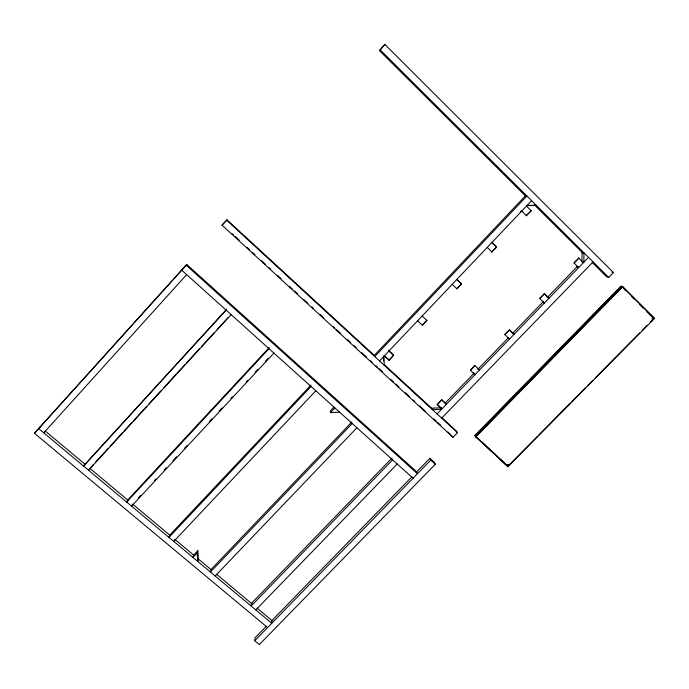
<?xml version="1.0" encoding="UTF-8"?>
<svg xmlns="http://www.w3.org/2000/svg" width="689" height="689" viewBox="0 0 689 689"><rect width="100%" height="100%" fill="white"/><g stroke="black" fill="none" stroke-linecap="round" stroke-linejoin="round"><path stroke-width="1.03" d="M652.199 320.79L652.345 316.225M416.38 472.189L429.893 458.323L434.423 462.431L435.31 464.257L259.34 644.577L254.732 640.761L254.99 637.902L266.255 626.335M197.183 553.034L197.812 550.666L193.635 555.076L192.98 557.47L197.183 553.034L197.752 561.457L198.38 559.037L197.812 550.666M132.271 504.77L131.565 506.174L273.903 353.078M525.853 196.374L379.484 50.659L384.867 44.423L613.443 272.62L608.714 277.46L606.656 276.814L592.17 262.397M384.867 44.423L379.484 50.659M267.582 627.567L34.45 433.26L186.771 264.49L416.707 471.853L417.482 473.731L186.021 265.067M441.399 417.224L456.437 431.064L457.47 432.692L453 437.282L222.004 225.148L227.017 219.843L374.161 355.317M172.25 280.604L34.45 433.26M173.688 279.011L186.771 264.49M227.017 219.843L222.004 225.148M186.659 274.601L43.795 432.856L45.448 431.193M226.621 309.258L83.515 466.031L226.147 310.128M93.515 464.369L88.536 470.225L231.142 314.615M95.693 461.992L108.052 448.513M110.231 446.136L122.582 432.658M124.037 431.073L132.03 422.348M133.485 420.764L146.559 406.484M148.738 404.107L161.097 390.629M163.999 387.459L175.626 374.773M177.082 373.188L185.074 364.464M186.521 362.879L199.603 348.6M201.782 346.222L214.141 332.744M217.044 329.575L227.947 317.681M269.192 347.566L127.741 499.981L126.647 502.057L269.011 348.677M138.489 497.768L140.685 495.4M154.612 480.422L156.076 478.846M164.137 470.174L166.333 467.814M172.93 460.717L176.591 456.773M184.652 448.1L186.857 445.74M209.568 421.298L211.764 418.938M219.093 411.057L222.03 407.905M230.824 398.44L232.288 396.864M246.206 381.887L247.678 380.311M254.999 372.43L257.936 369.278M265.265 361.389L268.193 358.237M310.937 385.117L169.761 535.112L168.943 537.394L311.032 386.469M173.774 541.425L315.82 390.784M333.915 407.225L330.255 411.083L330.47 412.599L339.634 412.203M330.47 412.599L334.897 407.94M379.51 360.933L531.607 200.671M393.565 355.317L389.113 360.149L393.565 355.317L388.682 350.279M461.544 283.954L456.833 288.751L461.544 283.954L456.841 279.45M496.623 247.058L491.834 251.933L496.623 247.058L491.929 242.476M422.34 325.199L426.827 320.325L422.34 325.199L417.62 320.773M531.15 210.731L526.284 215.691L531.15 210.731L526.465 206.08M351.864 421.944L210.98 569.57L210.438 572.051L352.225 423.52M215.175 576.004L356.919 427.748M440.986 407.406L441.925 408.896L437.248 404.521L441.735 399.87L445.955 403.78M474.893 365.558L470.441 370.363L474.893 365.558L479.587 369.984L478.011 368.382M508.103 338.023L507.724 337.662L509.498 339.066L504.804 334.596L509.404 329.842L514.097 334.311L509.404 329.842M543.871 302.574L542.372 301.834L544.388 303.014L539.676 298.501L544.336 293.678L549.038 298.199M574.006 262.974L578.872 258.134L574.006 262.974L578.717 267.539L576.469 266.574L578.183 267.108M437.317 404.641L441.735 399.87M509.515 329.919L504.804 334.596M544.474 293.747L539.676 298.501M391.998 458.056L251.425 603.383L251.141 606.053L392.618 459.856M445.103 403.16L474.144 373.128M477.873 369.278L508.404 337.713M512.134 333.864L543.414 301.524M547.135 297.674L576.926 266.867M437.067 413.917L588.544 257.376M255.791 609.937L397.226 463.998M441.666 418.145L593.091 261.906M271.509 620.944L411.876 476.814M254.732 640.761L430.746 460.114L429.893 458.323M474.799 435.551L620.927 286.116L622.761 286.719L654.55 318.413L507.939 466.668L474.799 435.551L480.259 440.598M621.263 286.228L474.979 435.81L478.898 439.436M475.78 436.972L622.761 286.719M508.465 465.626L530.16 443.69M530.539 443.311L537.653 436.12M538.789 434.974L570.346 403.056M571.896 401.489L585.297 387.933M587.743 385.452L592.798 380.354M595.296 377.822L597.561 375.531M598.043 375.04L639.84 332.778M642.139 330.444L647.341 325.191M650.407 322.09L654.18 318.275L622.425 286.607L475.599 436.705L507.724 466.384M40.367 426.939L38.67 428.575L271.767 623.278L271.922 620.522L257.092 608.12M182.335 269.408L181.56 270.019L413.073 478.252M505.709 464.619L510.17 464.412M526.353 205.451L536.283 205.331L526.861 205.667M520.608 211.239L521.995 211.437M612.047 272.207L613.443 272.62M618.136 289.423L619.29 289.819M652.914 317.784L654.55 318.413M584.754 323.554L585.779 324.071M581.671 326.715L582.687 327.232M548.702 360.416L549.598 361.062M545.662 363.534L546.541 364.188M45.31 431.073L84.859 464.136M89.811 468.27L128.542 500.653M132.658 504.098L170.562 535.784M174.687 539.229L193.635 555.076M197.76 558.521L210.946 569.545M216.708 574.359L252.148 603.986M430.746 460.114L435.31 464.257M232.004 233.554L233.588 235.009M235.173 236.465L239.126 240.099M247.041 247.368L249.418 249.547M252.579 252.458L254.956 254.637M261.286 260.451L265.239 264.085M269.201 267.72L270.786 269.175M277.9 275.712L281.069 278.623M289.776 286.615L292.145 288.794M294.522 290.982L297.682 293.884M304.013 299.698L307.974 303.332M311.928 306.967L313.512 308.422M319.842 314.236L323.796 317.87M333.295 326.595L334.88 328.05M336.465 329.506L340.418 333.14M347.54 339.677L350.701 342.588M353.87 345.49L356.239 347.678M361.785 352.759L366.531 357.126M370.484 360.76L372.069 362.207M376.022 365.842L377.606 367.297M379.191 368.753L382.361 371.664M391.059 379.656L393.436 381.835M395.805 384.014L398.974 386.925M405.304 392.739L409.257 396.373M413.219 400.008L414.804 401.463M419.549 405.821L425.087 410.911M433.794 418.903L436.163 421.091M437.748 422.538L440.917 425.449M448.039 431.986L453 437.282M384.729 356.058L389.061 360.054M437.248 404.521L441.468 408.413M384.384 355.791L389.113 360.149M384.445 364.782L432.701 409.214M226.535 220.118L457.47 432.692M445.447 402.798L445.068 402.445L446.42 404.254L441.813 399.99M388.889 351.037L393.617 355.412M481.818 442.037L485.719 445.645M488.837 448.53L497.424 456.454M500.541 459.339L503.668 462.224M482.007 442.304L496.063 455.291M497.716 456.824L507.939 466.668M470.346 370.26L475.04 374.678L473.498 373.05L474.557 374.213M422.185 315.958L426.896 320.402M452.217 284.316L456.928 288.812M457.143 279.768L461.449 283.894M487.252 247.403L491.946 251.976M492.204 242.821L496.511 247.015M544.336 293.678L548.522 297.769M578.717 258.091L583.437 262.664M521.728 211.075L526.413 215.709M623.519 288.476L625.793 290.741M631.813 296.744L634.104 299.026M639.392 304.297L643.113 308.017M646.945 311.833L651.406 316.277M380.07 49.754L608.714 277.46M534.233 204.719L583.023 253.294M513.107 396.821L513.865 397.587M510.101 399.896L510.85 400.671M477.951 432.778L478.579 433.657M384.006 356.187L384.238 365.282M383.463 356.032L383.584 361.053M582.084 252.355L581.921 261.708L583.824 262.259L583.988 252.837L582.084 252.355M525.362 195.883L374.256 355.403L374.764 356.566L526.913 195.995L525.362 195.883M440.615 407.793L431.581 408.181L432.459 409.671L441.554 409.283L440.615 407.793"/></g></svg>
